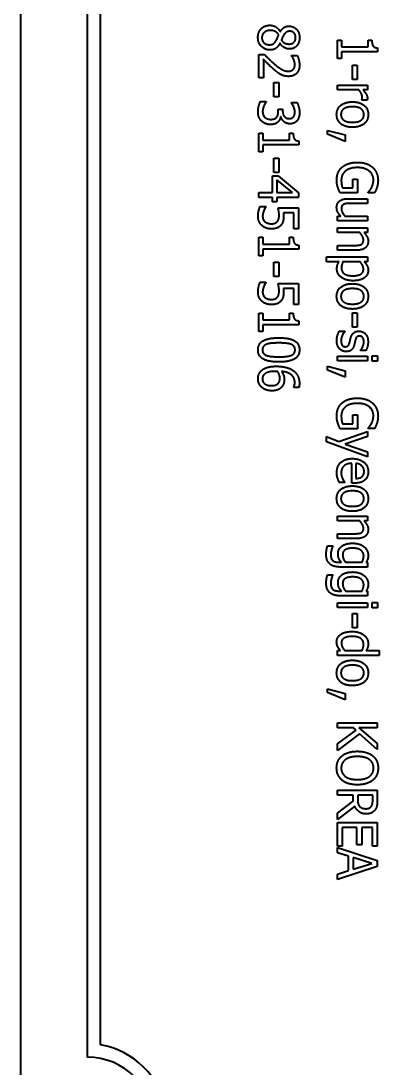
# Model space of a CAD drawing. Header units: millimetres. Extents: x 0 to 1682, y 0 to 1188.
# Drawn here: x 592.8 to 619.8, y 694.8 to 773.7 of the extents above; entities that cross this region are included whole.
import ezdxf

# ---------------------------------------------------------------- set-up
doc = ezdxf.new("R2010")
doc.units = ezdxf.units.MM
doc.header["$LTSCALE"] = 2
doc.layers.add('가시적인 것(ISO)', color=3, linetype='Continuous', lineweight=40)

msp = doc.modelspace()

# ---------------------------------------------------------------- linework, layer by layer
at = {"layer": '가시적인 것(ISO)'}
for p, q in [((592.821, 685.617), (592.821, 845.617)), ((597.821, 835.617), (597.821, 695.617)), ((598.821, 696.534), (598.821, 834.701)), ((612.355, 772.844), (612.367, 772.844)), ((616.68, 770.819), (616.68, 772.21)), ((616.68, 772.21), (616.986, 772.21)), ((616.986, 772.21), (616.986, 771.692)), ((618.997, 771.692), (618.997, 772.21)), ((618.997, 772.21), (619.271, 772.21)), ((612.35, 771.974), (612.338, 771.974)), ((616.986, 771.692), (618.997, 771.692)), ((619.69, 771.325), (616.986, 771.325)), ((616.986, 771.325), (616.986, 770.819)), ((619.69, 771.622), (619.69, 771.325)), ((610.753, 769.358), (610.753, 771.118)), ((610.753, 771.118), (611.179, 771.118)), ((611.101, 770.761), (611.101, 769.358)), ((613.209, 771.038), (613.209, 771.06)), ((613.209, 771.06), (613.636, 771.06)), ((616.986, 770.819), (616.68, 770.819)), ((617.81, 769.249), (617.81, 770.328)), ((617.81, 770.328), (618.175, 770.328)), ((618.175, 770.328), (618.175, 769.249)), ((611.101, 769.358), (610.753, 769.358)), ((611.884, 767.936), (611.884, 769.015)), ((611.884, 769.015), (612.248, 769.015)), ((612.248, 769.015), (612.248, 767.936)), ((618.175, 769.249), (617.81, 769.249)), ((616.68, 768.459), (616.68, 768.818)), ((616.68, 768.818), (618.931, 768.818)), ((618.277, 768.459), (616.68, 768.459)), ((618.931, 768.459), (618.596, 768.459)), ((618.931, 768.818), (618.931, 768.459)), ((610.875, 767.581), (611.3, 767.581)), ((611.3, 767.581), (611.3, 767.554)), ((612.248, 767.936), (611.884, 767.936)), ((613.206, 767.481), (613.206, 767.503)), ((613.206, 767.503), (613.632, 767.503)), ((618.525, 767.686), (618.525, 767.705)), ((618.919, 767.686), (618.525, 767.686)), ((612.214, 766.837), (612.214, 767)), ((612.214, 767), (612.547, 767)), ((612.547, 767), (612.547, 766.874)), ((612.421, 766.431), (612.392, 766.431)), ((610.753, 763.805), (610.753, 765.196)), ((610.753, 765.196), (611.059, 765.196)), ((611.059, 765.196), (611.059, 764.678)), ((613.07, 764.678), (613.07, 765.196)), ((613.07, 765.196), (613.345, 765.196)), ((615.933, 765.118), (615.933, 765.398)), ((615.933, 765.398), (617.254, 765.062)), ((617.254, 764.583), (615.933, 765.118)), ((617.254, 765.062), (617.254, 764.583)), ((611.059, 764.678), (613.07, 764.678)), ((613.763, 764.311), (611.059, 764.311)), ((611.059, 764.311), (611.059, 763.805)), ((613.763, 764.608), (613.763, 764.311)), ((611.059, 763.805), (610.753, 763.805)), ((611.884, 762.235), (611.884, 763.314)), ((611.884, 763.314), (612.248, 763.314)), ((612.248, 763.314), (612.248, 762.235)), ((611.784, 760.73), (611.784, 761.989)), ((611.784, 761.989), (612.207, 761.989)), ((612.248, 762.235), (611.884, 762.235)), ((612.207, 761.989), (613.753, 760.716)), ((612.107, 761.69), (612.107, 760.73)), ((613.279, 760.73), (612.107, 761.69)), ((617.064, 761.073), (617.839, 761.073)), ((617.839, 761.073), (617.839, 761.732)), ((617.839, 761.732), (618.19, 761.732)), ((618.19, 761.732), (618.19, 760.699)), ((610.753, 760.363), (610.753, 760.73)), ((610.753, 760.73), (611.784, 760.73)), ((611.784, 760.363), (610.753, 760.363)), ((611.784, 760.025), (611.784, 760.363)), ((612.107, 760.73), (613.279, 760.73)), ((613.753, 760.363), (612.107, 760.363)), ((612.107, 760.363), (612.107, 760.025)), ((613.753, 760.716), (613.753, 760.363)), ((618.19, 760.699), (616.879, 760.699)), ((617.47, 760.266), (618.931, 760.266)), ((618.931, 760.266), (618.931, 759.906)), ((618.994, 760.711), (618.994, 760.742)), ((619.476, 760.711), (618.994, 760.711)), ((610.86, 759.687), (611.286, 759.687)), ((611.286, 759.687), (611.286, 759.66)), ((612.107, 760.025), (611.784, 760.025)), ((612.207, 759.57), (613.753, 759.57)), ((613.753, 759.57), (613.753, 758.007)), ((618.931, 759.906), (617.647, 759.906)), ((613.401, 759.203), (612.601, 759.203)), ((613.401, 758.007), (613.401, 759.203)), ((616.68, 758.586), (616.68, 758.946)), ((616.68, 758.946), (616.928, 758.946)), ((617.249, 758.946), (618.931, 758.946)), ((618.931, 758.946), (618.931, 758.586)), ((613.753, 758.007), (613.401, 758.007)), ((618.931, 758.586), (616.68, 758.586)), ((616.68, 758.066), (618.931, 758.066)), ((616.68, 757.706), (616.68, 758.066)), ((618.931, 758.066), (618.931, 757.706)), ((610.753, 755.965), (610.753, 757.356)), ((610.753, 757.356), (611.059, 757.356)), ((611.059, 757.356), (611.059, 756.838)), ((613.07, 756.838), (613.07, 757.356)), ((613.07, 757.356), (613.345, 757.356)), ((618.362, 757.706), (616.68, 757.706)), ((618.931, 757.706), (618.681, 757.706)), ((611.059, 756.838), (613.07, 756.838)), ((613.763, 756.471), (611.059, 756.471)), ((611.059, 756.471), (611.059, 755.965)), ((613.763, 756.767), (613.763, 756.471)), ((616.68, 756.386), (616.68, 756.746)), ((616.68, 756.746), (617.963, 756.746)), ((618.141, 756.386), (616.68, 756.386)), ((611.059, 755.965), (610.753, 755.965)), ((615.851, 755.52), (615.851, 755.88)), ((615.851, 755.88), (618.931, 755.88)), ((616.794, 755.52), (615.851, 755.52)), ((618.379, 755.52), (617.1, 755.52)), ((618.931, 755.52), (618.695, 755.52)), ((618.931, 755.88), (618.931, 755.52)), ((611.884, 754.395), (611.884, 755.474)), ((611.884, 755.474), (612.248, 755.474)), ((612.248, 755.474), (612.248, 754.395)), ((610.86, 753.986), (611.286, 753.986)), ((611.286, 753.986), (611.286, 753.959)), ((612.248, 754.395), (611.884, 754.395)), ((612.207, 753.87), (613.753, 753.87)), ((613.401, 753.502), (612.601, 753.502)), ((613.401, 752.306), (613.401, 753.502)), ((613.753, 753.87), (613.753, 752.306)), ((610.753, 750.264), (610.753, 751.655)), ((610.753, 751.655), (611.059, 751.655)), ((611.059, 751.655), (611.059, 751.137)), ((613.07, 751.137), (613.07, 751.655)), ((613.07, 751.655), (613.345, 751.655)), ((613.753, 752.306), (613.401, 752.306)), ((617.81, 750.595), (617.81, 751.674)), ((617.81, 751.674), (618.175, 751.674)), ((618.175, 751.674), (618.175, 750.595)), ((611.059, 751.137), (613.07, 751.137)), ((613.763, 750.77), (611.059, 750.77)), ((611.059, 750.77), (611.059, 750.264)), ((613.763, 751.066), (613.763, 750.77)), ((611.059, 750.264), (610.753, 750.264)), ((616.816, 750.296), (617.241, 750.296)), ((617.241, 750.296), (617.241, 750.276)), ((618.175, 750.595), (617.81, 750.595)), ((616.68, 748.049), (616.68, 748.409)), ((616.68, 748.409), (618.931, 748.409)), ((618.416, 748.83), (618.416, 748.849)), ((618.822, 748.83), (618.416, 748.83)), ((618.931, 748.409), (618.931, 748.049)), ((619.305, 748.023), (619.305, 748.431)), ((619.305, 748.431), (619.699, 748.431)), ((619.699, 748.431), (619.699, 748.023)), ((615.933, 747.361), (615.933, 747.641)), ((615.933, 747.641), (617.254, 747.305)), ((618.931, 748.049), (616.68, 748.049)), ((619.699, 748.023), (619.305, 748.023)), ((617.254, 746.827), (615.933, 747.361)), ((617.254, 747.305), (617.254, 746.827)), ((613.381, 746.044), (613.381, 746.061)), ((613.768, 746.044), (613.381, 746.044)), ((617.839, 743.316), (617.839, 743.975)), ((617.839, 743.975), (618.19, 743.975)), ((618.19, 743.975), (618.19, 742.942)), ((618.19, 742.942), (616.879, 742.942)), ((617.064, 743.316), (617.839, 743.316)), ((618.994, 742.954), (618.994, 742.985)), ((619.476, 742.954), (618.994, 742.954)), ((615.851, 741.964), (615.851, 742.348)), ((615.851, 742.348), (616.792, 741.967)), ((616.792, 741.967), (618.931, 742.742)), ((618.931, 742.353), (617.266, 741.772)), ((618.931, 742.742), (618.931, 742.353)), ((618.931, 740.814), (615.851, 741.964)), ((617.266, 741.772), (618.931, 741.191)), ((618.931, 741.191), (618.931, 740.814)), ((617.767, 738.843), (617.767, 740.326)), ((618.056, 740.326), (618.056, 739.193)), ((617.232, 738.884), (616.818, 738.884)), ((617.232, 738.906), (617.232, 738.884)), ((617.973, 738.843), (617.767, 738.843)), ((616.68, 736.353), (618.931, 736.353)), ((616.68, 735.993), (616.68, 736.353)), ((618.362, 735.993), (616.68, 735.993)), ((618.931, 735.993), (618.681, 735.993)), ((618.931, 736.353), (618.931, 735.993)), ((616.68, 734.673), (616.68, 735.033)), ((616.68, 735.033), (617.963, 735.033)), ((618.141, 734.673), (616.68, 734.673)), ((615.926, 734.112), (616.32, 734.112)), ((616.32, 734.112), (616.32, 734.092)), ((616.782, 732.882), (616.979, 732.882)), ((617.29, 732.882), (618.527, 732.882)), ((618.836, 732.882), (618.931, 732.86)), ((618.931, 732.86), (618.931, 732.522)), ((615.926, 731.946), (616.32, 731.946)), ((616.32, 731.946), (616.32, 731.926)), ((618.931, 732.522), (616.938, 732.522)), ((616.782, 730.716), (616.979, 730.716)), ((618.931, 730.356), (616.938, 730.356)), ((617.29, 730.716), (618.527, 730.716)), ((618.836, 730.716), (618.931, 730.694)), ((618.931, 730.694), (618.931, 730.356)), ((616.68, 729.468), (616.68, 729.828)), ((616.68, 729.828), (618.931, 729.828)), ((618.931, 729.828), (618.931, 729.468)), ((619.305, 729.442), (619.305, 729.85)), ((619.305, 729.85), (619.699, 729.85)), ((619.699, 729.85), (619.699, 729.442)), ((618.931, 729.468), (616.68, 729.468)), ((617.81, 727.949), (617.81, 729.028)), ((617.81, 729.028), (618.175, 729.028)), ((618.175, 729.028), (618.175, 727.949)), ((619.699, 729.442), (619.305, 729.442)), ((618.175, 727.949), (617.81, 727.949)), ((616.68, 725.873), (616.68, 726.233)), ((616.68, 726.233), (616.908, 726.233)), ((619.814, 725.873), (616.68, 725.873)), ((617.227, 726.233), (618.527, 726.233)), ((618.841, 726.233), (619.814, 726.233)), ((619.814, 726.233), (619.814, 725.873)), ((615.933, 723.065), (615.933, 723.344)), ((615.933, 723.344), (617.254, 723.009)), ((617.254, 722.53), (615.933, 723.065)), ((617.254, 723.009), (617.254, 722.53)), ((616.68, 720.405), (616.68, 720.784)), ((616.68, 720.784), (619.68, 720.784)), ((617.878, 720.405), (616.68, 720.405)), ((616.68, 719.199), (618.075, 720.237)), ((618.075, 720.237), (617.878, 720.405)), ((618.299, 720.405), (619.68, 719.238)), ((619.68, 720.405), (618.299, 720.405)), ((619.68, 720.784), (619.68, 720.405)), ((618.34, 719.955), (616.68, 718.708)), ((619.68, 718.776), (618.34, 719.955)), ((619.68, 719.238), (619.68, 718.776)), ((616.68, 718.708), (616.68, 719.199)), ((616.68, 715.331), (616.68, 715.711)), ((616.68, 715.711), (619.68, 715.711)), ((617.873, 715.331), (616.68, 715.331)), ((617.873, 714.899), (617.873, 715.331)), ((618.207, 715.331), (618.207, 714.998)), ((619.335, 715.331), (618.207, 715.331)), ((619.335, 714.957), (619.335, 715.331)), ((619.68, 715.711), (619.68, 714.976)), ((616.68, 713.997), (617.873, 714.899)), ((617.985, 714.519), (616.68, 713.506)), ((616.68, 713.506), (616.68, 713.997)), ((616.68, 711.498), (616.68, 713.28)), ((616.68, 713.28), (619.68, 713.28)), ((619.68, 713.28), (619.68, 711.498)), ((618.148, 712.9), (617.035, 712.9)), ((617.035, 712.9), (617.035, 711.498)), ((618.148, 711.592), (618.148, 712.9)), ((619.325, 712.9), (618.503, 712.9)), ((618.503, 712.9), (618.503, 711.592)), ((619.325, 711.498), (619.325, 712.9)), ((617.035, 711.498), (616.68, 711.498)), ((616.68, 711.006), (616.68, 711.391)), ((616.68, 711.391), (619.68, 710.43)), ((618.503, 711.592), (618.148, 711.592)), ((619.68, 711.498), (619.325, 711.498)), ((617.519, 710.749), (616.68, 711.006)), ((617.519, 709.66), (617.519, 710.749)), ((619.271, 710.207), (617.859, 710.644)), ((617.859, 710.644), (617.859, 709.767)), ((619.68, 709.961), (616.68, 709.001)), ((617.859, 709.767), (619.271, 710.207)), ((619.68, 710.43), (619.68, 709.961)), ((616.68, 709.402), (617.519, 709.66)), ((616.68, 709.001), (616.68, 709.402))]:
    msp.add_line(p, q, dxfattribs=at)
for radius, start, end in [(6, 9.59407, 80.40593), (5, 0, 90)]:
    msp.add_arc((597.821, 690.617), radius, start, end, dxfattribs=at)
for points in [[(610.685, 772.397), (610.685, 772.609), (610.819, 772.959), (610.943, 773.08)], [(610.943, 773.08), (611.064, 773.202), (611.395, 773.326), (611.582, 773.326)], [(611.611, 772.942), (611.339, 772.942), (610.984, 772.628), (610.984, 772.392)], [(611.582, 773.326), (611.825, 773.326), (612.234, 773.078), (612.355, 772.844)], [(612.253, 772.613), (612.144, 772.774), (611.818, 772.942), (611.611, 772.942)], [(612.367, 772.844), (612.496, 773.053), (612.803, 773.258), (613.031, 773.258)], [(613.077, 772.876), (612.929, 772.876), (612.722, 772.74), (612.64, 772.604)], [(613.031, 773.258), (613.369, 773.258), (613.821, 772.771), (613.821, 772.397)], [(613.525, 772.399), (613.525, 772.609), (613.284, 772.876), (613.077, 772.876)], [(611.589, 771.468), (611.205, 771.468), (610.685, 771.998), (610.685, 772.397)], [(610.984, 772.392), (610.984, 772.152), (611.288, 771.86), (611.551, 771.86)], [(611.551, 771.86), (611.735, 771.86), (611.954, 771.998), (612.066, 772.195)], [(612.066, 772.195), (612.105, 772.261), (612.195, 772.477), (612.253, 772.613)], [(612.64, 772.604), (612.606, 772.545), (612.487, 772.3), (612.453, 772.2)], [(612.453, 772.2), (612.586, 772.032), (612.871, 771.913), (613.053, 771.913)], [(613.053, 771.913), (613.255, 771.913), (613.525, 772.171), (613.525, 772.399)], [(613.821, 772.397), (613.821, 772.008), (613.393, 771.539), (613.058, 771.539)], [(619.271, 772.21), (619.271, 771.916), (619.446, 771.639), (619.69, 771.622)], [(612.338, 771.974), (612.217, 771.726), (611.867, 771.468), (611.589, 771.468)], [(613.058, 771.539), (612.856, 771.539), (612.462, 771.763), (612.35, 771.974)], [(611.879, 770.005), (611.672, 770.185), (611.23, 770.627), (611.101, 770.761)], [(611.179, 771.118), (611.366, 770.929), (611.713, 770.591), (611.901, 770.43)], [(613.374, 770.763), (613.34, 770.844), (613.243, 770.992), (613.209, 771.038)], [(613.469, 770.355), (613.469, 770.457), (613.415, 770.666), (613.374, 770.763)], [(613.636, 771.06), (613.697, 770.941), (613.816, 770.518), (613.816, 770.328)], [(612.392, 769.626), (612.26, 769.696), (612.003, 769.895), (611.879, 770.005)], [(611.901, 770.43), (612.277, 770.105), (612.73, 769.866), (612.97, 769.866)], [(612.97, 769.866), (613.097, 769.866), (613.286, 769.942), (613.347, 770.007)], [(613.816, 770.328), (613.816, 769.929), (613.371, 769.477), (612.992, 769.477)], [(613.347, 770.007), (613.408, 770.073), (613.469, 770.25), (613.469, 770.355)], [(612.992, 769.477), (612.815, 769.477), (612.518, 769.555), (612.392, 769.626)], [(618.542, 767.897), (618.542, 768.043), (618.408, 768.33), (618.277, 768.459)], [(618.596, 768.459), (618.78, 768.262), (618.931, 767.968), (618.931, 767.831)], [(610.69, 766.803), (610.69, 767.017), (610.799, 767.438), (610.875, 767.581)], [(611.3, 767.554), (611.208, 767.433), (611.038, 767.029), (611.038, 766.825)], [(613.374, 767.199), (613.333, 767.292), (613.245, 767.428), (613.206, 767.481)], [(613.632, 767.503), (613.702, 767.379), (613.816, 766.951), (613.816, 766.759)], [(616.617, 766.601), (616.617, 767.046), (617.256, 767.557), (617.805, 767.557)], [(617.805, 767.557), (618.369, 767.557), (618.994, 767.032), (618.994, 766.601)], [(618.525, 767.705), (618.537, 767.744), (618.542, 767.834), (618.542, 767.897)], [(618.931, 767.831), (618.931, 767.776), (618.926, 767.72), (618.919, 767.686)], [(610.967, 766.103), (610.831, 766.227), (610.69, 766.579), (610.69, 766.803)], [(611.038, 766.825), (611.038, 766.708), (611.115, 766.475), (611.205, 766.395)], [(612.107, 766.409), (612.168, 766.489), (612.214, 766.708), (612.214, 766.837)], [(612.547, 766.874), (612.547, 766.616), (612.805, 766.295), (613.051, 766.295)], [(613.469, 766.791), (613.469, 766.895), (613.415, 767.1), (613.374, 767.199)], [(613.376, 766.443), (613.427, 766.516), (613.469, 766.691), (613.469, 766.791)], [(613.816, 766.759), (613.816, 766.565), (613.734, 766.278), (613.646, 766.161)], [(617.805, 765.648), (617.237, 765.648), (616.617, 766.169), (616.617, 766.601)], [(617.805, 767.185), (617.38, 767.185), (616.942, 766.881), (616.942, 766.601)], [(616.942, 766.601), (616.942, 766.324), (617.373, 766.02), (617.805, 766.02)], [(618.668, 766.601), (618.668, 766.881), (618.243, 767.185), (617.805, 767.185)], [(618.994, 766.601), (618.994, 766.169), (618.372, 765.648), (617.805, 765.648)], [(617.805, 766.02), (618.243, 766.02), (618.668, 766.322), (618.668, 766.601)], [(611.643, 765.85), (611.441, 765.85), (611.098, 765.981), (610.967, 766.103)], [(611.205, 766.395), (611.295, 766.319), (611.509, 766.239), (611.672, 766.239)], [(612.197, 766.049), (612.112, 765.962), (611.84, 765.85), (611.643, 765.85)], [(611.672, 766.239), (611.835, 766.239), (612.047, 766.329), (612.107, 766.409)], [(612.392, 766.431), (612.372, 766.341), (612.285, 766.137), (612.197, 766.049)], [(613.092, 765.906), (612.844, 765.906), (612.47, 766.215), (612.421, 766.431)], [(613.051, 766.295), (613.165, 766.295), (613.328, 766.38), (613.376, 766.443)], [(613.646, 766.161), (613.551, 766.035), (613.277, 765.906), (613.092, 765.906)], [(613.345, 765.196), (613.345, 764.902), (613.52, 764.625), (613.763, 764.608)], [(616.621, 761.647), (616.621, 761.948), (616.816, 762.449), (617.013, 762.629)], [(617.013, 762.629), (617.212, 762.809), (617.801, 763.001), (618.182, 763.001)], [(618.194, 762.607), (617.893, 762.607), (617.441, 762.473), (617.285, 762.347)], [(618.182, 763.001), (618.544, 763.001), (619.118, 762.809), (619.322, 762.629)], [(619.388, 761.688), (619.388, 762.099), (618.737, 762.607), (618.194, 762.607)], [(619.322, 762.629), (619.519, 762.454), (619.733, 761.946), (619.733, 761.642)], [(617.285, 762.347), (617.13, 762.223), (616.967, 761.878), (616.967, 761.661)], [(616.709, 761.119), (616.665, 761.26), (616.621, 761.486), (616.621, 761.647)], [(616.879, 760.699), (616.845, 760.771), (616.741, 761.015), (616.709, 761.119)], [(616.967, 761.661), (616.967, 761.501), (617.015, 761.182), (617.064, 761.073)], [(618.994, 760.742), (619.06, 760.813), (619.179, 760.966), (619.247, 761.102)], [(619.247, 761.102), (619.308, 761.219), (619.388, 761.515), (619.388, 761.688)], [(619.651, 761.114), (619.621, 761.019), (619.514, 760.784), (619.476, 760.711)], [(619.733, 761.642), (619.733, 761.498), (619.69, 761.236), (619.651, 761.114)], [(616.818, 760.074), (616.923, 760.164), (617.241, 760.266), (617.47, 760.266)], [(610.69, 758.941), (610.69, 759.145), (610.785, 759.541), (610.86, 759.687)], [(611.286, 759.66), (611.252, 759.617), (611.164, 759.451), (611.125, 759.352)], [(612.28, 759.009), (612.28, 759.162), (612.229, 759.476), (612.207, 759.57)], [(616.617, 759.595), (616.617, 759.733), (616.714, 759.981), (616.818, 760.074)], [(616.928, 758.946), (616.775, 759.111), (616.617, 759.41), (616.617, 759.595)], [(617.144, 759.838), (617.057, 759.794), (616.976, 759.641), (616.976, 759.5)], [(616.976, 759.5), (616.976, 759.369), (617.134, 759.07), (617.249, 758.946)], [(617.647, 759.906), (617.467, 759.906), (617.232, 759.882), (617.144, 759.838)], [(610.984, 758.241), (610.848, 758.362), (610.69, 758.72), (610.69, 758.941)], [(611.125, 759.352), (611.084, 759.24), (611.038, 759.053), (611.038, 758.936)], [(611.038, 758.936), (611.038, 758.822), (611.125, 758.603), (611.22, 758.525)], [(612.141, 758.54), (612.217, 758.622), (612.28, 758.861), (612.28, 759.009)], [(612.618, 758.946), (612.618, 758.727), (612.542, 758.423), (612.431, 758.284)], [(612.601, 759.203), (612.611, 759.135), (612.618, 758.999), (612.618, 758.946)], [(611.706, 757.99), (611.49, 757.99), (611.12, 758.122), (610.984, 758.241)], [(611.22, 758.525), (611.31, 758.455), (611.548, 758.379), (611.709, 758.379)], [(612.431, 758.284), (612.319, 758.141), (611.978, 757.99), (611.706, 757.99)], [(611.709, 758.379), (611.869, 758.379), (612.073, 758.462), (612.141, 758.54)], [(613.345, 757.356), (613.345, 757.062), (613.52, 756.784), (613.763, 756.767)], [(618.634, 757.152), (618.634, 757.285), (618.484, 757.57), (618.362, 757.706)], [(618.467, 756.814), (618.552, 756.857), (618.634, 757.015), (618.634, 757.152)], [(618.681, 757.706), (618.834, 757.545), (618.994, 757.232), (618.994, 757.057)], [(617.963, 756.746), (618.119, 756.746), (618.386, 756.775), (618.467, 756.814)], [(618.994, 757.057), (618.994, 756.741), (618.557, 756.386), (618.141, 756.386)], [(616.636, 754.988), (616.636, 755.146), (616.714, 755.391), (616.794, 755.52)], [(617.1, 755.52), (617.03, 755.379), (616.976, 755.177), (616.976, 755.049)], [(618.634, 754.954), (618.634, 755.107), (618.491, 755.391), (618.379, 755.52)], [(618.695, 755.52), (618.824, 755.387), (618.994, 755.058), (618.994, 754.866)], [(617.866, 754.086), (617.302, 754.086), (616.636, 754.596), (616.636, 754.988)], [(616.976, 755.049), (616.976, 754.769), (617.409, 754.458), (617.822, 754.458)], [(617.822, 754.458), (618.209, 754.458), (618.634, 754.691), (618.634, 754.954)], [(618.994, 754.866), (618.994, 754.497), (618.382, 754.086), (617.866, 754.086)], [(610.69, 753.24), (610.69, 753.444), (610.785, 753.84), (610.86, 753.986)], [(611.286, 753.959), (611.252, 753.916), (611.164, 753.75), (611.125, 753.651)], [(610.984, 752.54), (610.848, 752.661), (610.69, 753.019), (610.69, 753.24)], [(611.125, 753.651), (611.084, 753.539), (611.038, 753.352), (611.038, 753.235)], [(611.038, 753.235), (611.038, 753.121), (611.125, 752.902), (611.22, 752.824)], [(612.141, 752.839), (612.217, 752.921), (612.28, 753.16), (612.28, 753.308)], [(612.28, 753.308), (612.28, 753.461), (612.229, 753.775), (612.207, 753.87)], [(612.618, 753.245), (612.618, 753.026), (612.542, 752.722), (612.431, 752.583)], [(612.601, 753.502), (612.611, 753.434), (612.618, 753.298), (612.618, 753.245)], [(616.617, 752.909), (616.617, 753.354), (617.256, 753.865), (617.805, 753.865)], [(617.805, 753.493), (617.38, 753.493), (616.942, 753.189), (616.942, 752.909)], [(617.805, 753.865), (618.369, 753.865), (618.994, 753.34), (618.994, 752.909)], [(618.668, 752.909), (618.668, 753.189), (618.243, 753.493), (617.805, 753.493)], [(611.706, 752.289), (611.49, 752.289), (611.12, 752.421), (610.984, 752.54)], [(611.22, 752.824), (611.31, 752.754), (611.548, 752.678), (611.709, 752.678)], [(612.431, 752.583), (612.319, 752.44), (611.978, 752.289), (611.706, 752.289)], [(611.709, 752.678), (611.869, 752.678), (612.073, 752.761), (612.141, 752.839)], [(617.805, 751.956), (617.237, 751.956), (616.617, 752.476), (616.617, 752.909)], [(616.942, 752.909), (616.942, 752.632), (617.373, 752.328), (617.805, 752.328)], [(618.994, 752.909), (618.994, 752.476), (618.372, 751.956), (617.805, 751.956)], [(617.805, 752.328), (618.243, 752.328), (618.668, 752.63), (618.668, 752.909)], [(613.345, 751.655), (613.345, 751.361), (613.52, 751.083), (613.763, 751.066)], [(616.626, 749.586), (616.626, 749.8), (616.748, 750.174), (616.816, 750.296)], [(617.059, 750.004), (617.013, 749.912), (616.945, 749.693), (616.945, 749.574)], [(617.241, 750.276), (617.203, 750.23), (617.11, 750.106), (617.059, 750.004)], [(617.689, 749.819), (617.764, 750.065), (618.075, 750.286), (618.299, 750.286)], [(618.299, 750.286), (618.603, 750.286), (618.985, 749.851), (618.985, 749.489)], [(610.69, 748.876), (610.69, 749.348), (611.461, 749.788), (612.251, 749.788)], [(611.346, 749.301), (611.191, 749.246), (611.023, 749.041), (611.023, 748.876)], [(612.251, 749.399), (611.935, 749.399), (611.512, 749.362), (611.346, 749.301)], [(612.251, 749.788), (613.063, 749.788), (613.814, 749.343), (613.814, 748.876)], [(613.165, 749.299), (613.012, 749.357), (612.545, 749.399), (612.251, 749.399)], [(613.481, 748.876), (613.481, 749.036), (613.323, 749.241), (613.165, 749.299)], [(616.831, 748.966), (616.731, 749.08), (616.626, 749.37), (616.626, 749.586)], [(616.945, 749.574), (616.945, 749.489), (616.989, 749.292), (617.02, 749.246)], [(617.02, 749.246), (617.066, 749.177), (617.171, 749.119), (617.278, 749.119)], [(617.278, 749.119), (617.414, 749.119), (617.55, 749.258), (617.596, 749.435)], [(617.932, 749.229), (617.869, 748.99), (617.579, 748.752), (617.329, 748.752)], [(617.596, 749.435), (617.616, 749.503), (617.662, 749.727), (617.689, 749.819)], [(618.024, 749.613), (618.002, 749.532), (617.959, 749.335), (617.932, 749.229)], [(618.35, 749.919), (618.207, 749.919), (618.068, 749.773), (618.024, 749.613)], [(618.666, 749.496), (618.666, 749.673), (618.508, 749.919), (618.35, 749.919)], [(618.416, 748.849), (618.532, 748.985), (618.666, 749.326), (618.666, 749.496)], [(618.985, 749.489), (618.985, 749.311), (618.892, 748.951), (618.822, 748.83)], [(612.253, 747.967), (611.446, 747.967), (610.69, 748.412), (610.69, 748.876)], [(611.023, 748.876), (611.023, 748.718), (611.181, 748.514), (611.339, 748.458)], [(611.339, 748.458), (611.487, 748.402), (611.944, 748.356), (612.253, 748.356)], [(613.814, 748.876), (613.814, 748.407), (613.036, 747.967), (612.253, 747.967)], [(612.253, 748.356), (612.562, 748.356), (613.017, 748.402), (613.17, 748.458)], [(613.17, 748.458), (613.323, 748.516), (613.481, 748.716), (613.481, 748.876)], [(617.329, 748.752), (617.183, 748.752), (616.925, 748.861), (616.831, 748.966)], [(610.962, 747.33), (611.125, 747.478), (611.672, 747.643), (612.071, 747.643)], [(612.071, 747.643), (612.462, 747.643), (613.092, 747.49), (613.325, 747.332)], [(610.69, 746.7), (610.69, 746.895), (610.826, 747.208), (610.962, 747.33)], [(611.188, 747.058), (611.094, 746.975), (611.018, 746.8), (611.018, 746.7)], [(611.981, 747.259), (611.67, 747.259), (611.288, 747.143), (611.188, 747.058)], [(612.17, 747.252), (612.127, 747.254), (612.044, 747.259), (611.981, 747.259)], [(612.336, 746.744), (612.336, 746.878), (612.251, 747.13), (612.17, 747.252)], [(613.461, 746.418), (613.461, 746.773), (612.956, 747.211), (612.46, 747.252)], [(612.46, 747.252), (612.559, 747.116), (612.669, 746.829), (612.669, 746.659)], [(613.325, 747.332), (613.554, 747.177), (613.809, 746.688), (613.809, 746.367)], [(610.972, 746.063), (610.833, 746.192), (610.69, 746.508), (610.69, 746.7)], [(611.726, 745.796), (611.495, 745.796), (611.103, 745.942), (610.972, 746.063)], [(611.018, 746.7), (611.018, 746.469), (611.363, 746.185), (611.709, 746.185)], [(611.709, 746.185), (611.893, 746.185), (612.144, 746.277), (612.231, 746.379)], [(612.491, 746.105), (612.367, 745.949), (611.983, 745.796), (611.726, 745.796)], [(612.231, 746.379), (612.294, 746.455), (612.336, 746.644), (612.336, 746.744)], [(612.669, 746.659), (612.669, 746.491), (612.598, 746.241), (612.491, 746.105)], [(613.381, 746.061), (613.41, 746.112), (613.461, 746.306), (613.461, 746.418)], [(613.809, 746.367), (613.809, 746.272), (613.79, 746.107), (613.768, 746.044)], [(617.013, 744.872), (617.212, 745.052), (617.801, 745.244), (618.182, 745.244)], [(618.182, 745.244), (618.544, 745.244), (619.118, 745.052), (619.322, 744.872)], [(616.621, 743.89), (616.621, 744.191), (616.816, 744.692), (617.013, 744.872)], [(617.285, 744.59), (617.13, 744.466), (616.967, 744.121), (616.967, 743.904)], [(618.194, 744.85), (617.893, 744.85), (617.441, 744.716), (617.285, 744.59)], [(619.388, 743.931), (619.388, 744.342), (618.737, 744.85), (618.194, 744.85)], [(619.322, 744.872), (619.519, 744.697), (619.733, 744.189), (619.733, 743.885)], [(616.709, 743.362), (616.665, 743.503), (616.621, 743.729), (616.621, 743.89)], [(616.967, 743.904), (616.967, 743.744), (617.015, 743.425), (617.064, 743.316)], [(619.247, 743.345), (619.308, 743.462), (619.388, 743.758), (619.388, 743.931)], [(619.733, 743.885), (619.733, 743.741), (619.69, 743.479), (619.651, 743.357)], [(616.879, 742.942), (616.845, 743.015), (616.741, 743.258), (616.709, 743.362)], [(618.994, 742.985), (619.06, 743.056), (619.179, 743.209), (619.247, 743.345)], [(619.651, 743.357), (619.621, 743.263), (619.514, 743.027), (619.476, 742.954)], [(616.629, 739.616), (616.629, 740.126), (617.234, 740.69), (617.793, 740.69)], [(617.793, 740.69), (618.343, 740.69), (618.994, 740.143), (618.994, 739.701)], [(617.767, 740.326), (617.375, 740.326), (616.959, 739.951), (616.959, 739.618)], [(618.506, 740.148), (618.416, 740.231), (618.199, 740.314), (618.056, 740.326)], [(618.683, 739.723), (618.683, 739.866), (618.593, 740.068), (618.506, 740.148)], [(618.508, 739.314), (618.593, 739.378), (618.683, 739.577), (618.683, 739.723)], [(616.692, 739.21), (616.66, 739.314), (616.629, 739.485), (616.629, 739.616)], [(616.818, 738.884), (616.792, 738.947), (616.714, 739.135), (616.692, 739.21)], [(616.959, 739.618), (616.959, 739.502), (617.015, 739.273), (617.059, 739.181)], [(617.059, 739.181), (617.108, 739.083), (617.193, 738.95), (617.232, 738.906)], [(618.744, 739.081), (618.615, 738.964), (618.243, 738.843), (617.973, 738.843)], [(618.056, 739.193), (618.209, 739.198), (618.433, 739.258), (618.508, 739.314)], [(618.994, 739.701), (618.994, 739.502), (618.873, 739.195), (618.744, 739.081)], [(616.617, 737.676), (616.617, 738.121), (617.256, 738.631), (617.805, 738.631)], [(617.805, 738.259), (617.38, 738.259), (616.942, 737.955), (616.942, 737.676)], [(617.805, 738.631), (618.369, 738.631), (618.994, 738.106), (618.994, 737.676)], [(618.668, 737.676), (618.668, 737.955), (618.243, 738.259), (617.805, 738.259)], [(617.805, 736.723), (617.237, 736.723), (616.617, 737.243), (616.617, 737.676)], [(616.942, 737.676), (616.942, 737.399), (617.373, 737.095), (617.805, 737.095)], [(618.994, 737.676), (618.994, 737.243), (618.372, 736.723), (617.805, 736.723)], [(617.805, 737.095), (618.243, 737.095), (618.668, 737.396), (618.668, 737.676)], [(618.634, 735.439), (618.634, 735.573), (618.484, 735.857), (618.362, 735.993)], [(618.681, 735.993), (618.834, 735.833), (618.994, 735.519), (618.994, 735.344)], [(617.963, 735.033), (618.119, 735.033), (618.386, 735.062), (618.467, 735.101)], [(618.994, 735.344), (618.994, 735.028), (618.557, 734.673), (618.141, 734.673)], [(618.467, 735.101), (618.552, 735.145), (618.634, 735.303), (618.634, 735.439)], [(616.719, 733.519), (616.719, 733.883), (617.29, 734.316), (617.827, 734.316)], [(617.827, 734.316), (618.107, 734.316), (618.54, 734.168), (618.693, 734.041)], [(615.829, 733.485), (615.829, 733.643), (615.882, 733.971), (615.926, 734.112)], [(616.938, 732.522), (616.364, 732.522), (615.829, 732.996), (615.829, 733.485)], [(616.228, 733.825), (616.201, 733.725), (616.169, 733.555), (616.169, 733.455)], [(616.169, 733.455), (616.169, 733.29), (616.262, 733.059), (616.344, 732.993)], [(616.32, 734.092), (616.303, 734.056), (616.25, 733.915), (616.228, 733.825)], [(616.979, 732.882), (616.845, 733.028), (616.719, 733.307), (616.719, 733.519)], [(617.835, 733.944), (617.46, 733.944), (617.069, 733.706), (617.069, 733.436)], [(617.069, 733.436), (617.069, 733.297), (617.185, 733.001), (617.29, 732.882)], [(618.654, 733.356), (618.654, 733.63), (618.231, 733.944), (617.835, 733.944)], [(618.693, 734.041), (618.836, 733.92), (618.994, 733.589), (618.994, 733.414)], [(618.994, 733.414), (618.994, 733.246), (618.912, 733.003), (618.836, 732.882)], [(616.344, 732.993), (616.427, 732.93), (616.643, 732.882), (616.782, 732.882)], [(618.527, 732.882), (618.596, 733.015), (618.654, 733.244), (618.654, 733.356)], [(615.829, 731.318), (615.829, 731.476), (615.882, 731.805), (615.926, 731.946)], [(616.32, 731.926), (616.303, 731.89), (616.25, 731.749), (616.228, 731.659)], [(616.719, 731.352), (616.719, 731.717), (617.29, 732.15), (617.827, 732.15)], [(617.827, 732.15), (618.107, 732.15), (618.54, 732.002), (618.693, 731.875)], [(618.693, 731.875), (618.836, 731.754), (618.994, 731.423), (618.994, 731.248)], [(616.938, 730.356), (616.364, 730.356), (615.829, 730.83), (615.829, 731.318)], [(616.228, 731.659), (616.201, 731.559), (616.169, 731.389), (616.169, 731.289)], [(616.169, 731.289), (616.169, 731.124), (616.262, 730.893), (616.344, 730.827)], [(616.979, 730.716), (616.845, 730.861), (616.719, 731.141), (616.719, 731.352)], [(617.835, 731.778), (617.46, 731.778), (617.069, 731.54), (617.069, 731.27)], [(617.069, 731.27), (617.069, 731.131), (617.185, 730.835), (617.29, 730.716)], [(618.654, 731.19), (618.654, 731.464), (618.231, 731.778), (617.835, 731.778)], [(618.527, 730.716), (618.596, 730.849), (618.654, 731.078), (618.654, 731.19)], [(618.994, 731.248), (618.994, 731.08), (618.912, 730.837), (618.836, 730.716)], [(616.344, 730.827), (616.427, 730.764), (616.643, 730.716), (616.782, 730.716)], [(616.617, 726.872), (616.617, 727.047), (616.77, 727.344), (616.918, 727.446)], [(616.918, 727.446), (617.066, 727.553), (617.504, 727.667), (617.788, 727.667)], [(617.796, 727.295), (617.397, 727.295), (616.976, 727.054), (616.976, 726.787)], [(617.788, 727.667), (618.085, 727.667), (618.518, 727.521), (618.681, 727.392)], [(618.647, 726.704), (618.647, 726.981), (618.209, 727.295), (617.796, 727.295)], [(618.681, 727.392), (618.826, 727.276), (618.994, 726.945), (618.994, 726.763)], [(616.697, 726.522), (616.658, 726.597), (616.617, 726.763), (616.617, 726.872)], [(616.908, 726.233), (616.835, 726.318), (616.738, 726.439), (616.697, 726.522)], [(616.976, 726.787), (616.976, 726.646), (617.113, 726.359), (617.227, 726.233)], [(618.527, 726.233), (618.596, 726.366), (618.647, 726.58), (618.647, 726.704)], [(618.994, 726.763), (618.994, 726.602), (618.919, 726.364), (618.841, 726.233)], [(616.617, 724.548), (616.617, 724.993), (617.256, 725.503), (617.805, 725.503)], [(617.805, 725.131), (617.38, 725.131), (616.942, 724.827), (616.942, 724.548)], [(617.805, 725.503), (618.369, 725.503), (618.994, 724.978), (618.994, 724.548)], [(618.668, 724.548), (618.668, 724.827), (618.243, 725.131), (617.805, 725.131)], [(617.805, 723.595), (617.237, 723.595), (616.617, 724.115), (616.617, 724.548)], [(616.942, 724.548), (616.942, 724.271), (617.373, 723.967), (617.805, 723.967)], [(618.994, 724.548), (618.994, 724.115), (618.372, 723.595), (617.805, 723.595)], [(617.805, 723.967), (618.243, 723.967), (618.668, 724.268), (618.668, 724.548)], [(617.025, 718.305), (617.224, 718.47), (617.81, 718.645), (618.18, 718.645)], [(618.18, 718.645), (618.557, 718.645), (619.13, 718.468), (619.337, 718.302)], [(616.617, 717.386), (616.617, 717.675), (616.823, 718.137), (617.025, 718.305)], [(618.18, 718.251), (617.589, 718.251), (616.962, 717.78), (616.962, 717.383)], [(619.087, 718.018), (618.933, 718.13), (618.472, 718.251), (618.18, 718.251)], [(619.398, 717.383), (619.398, 717.59), (619.247, 717.899), (619.087, 718.018)], [(619.337, 718.302), (619.536, 718.137), (619.743, 717.673), (619.743, 717.386)], [(617.025, 716.467), (616.816, 716.642), (616.617, 717.106), (616.617, 717.386)], [(616.962, 717.383), (616.962, 716.987), (617.589, 716.518), (618.18, 716.518)], [(619.087, 716.751), (619.242, 716.865), (619.398, 717.184), (619.398, 717.383)], [(619.743, 717.386), (619.743, 717.094), (619.529, 716.627), (619.337, 716.467)], [(618.18, 716.124), (617.815, 716.124), (617.224, 716.299), (617.025, 716.467)], [(618.18, 716.518), (618.476, 716.518), (618.936, 716.639), (619.087, 716.751)], [(619.337, 716.467), (619.138, 716.304), (618.554, 716.124), (618.18, 716.124)], [(618.865, 713.929), (618.537, 713.929), (618.092, 714.245), (617.985, 714.519)], [(618.207, 714.998), (618.207, 714.835), (618.267, 714.575), (618.362, 714.483)], [(618.834, 714.323), (618.965, 714.323), (619.167, 714.41), (619.232, 714.502)], [(619.232, 714.502), (619.288, 714.583), (619.335, 714.797), (619.335, 714.957)], [(619.68, 714.976), (619.68, 714.731), (619.624, 714.4), (619.522, 714.252)], [(618.362, 714.483), (618.445, 714.4), (618.678, 714.323), (618.834, 714.323)], [(619.522, 714.252), (619.42, 714.104), (619.101, 713.929), (618.865, 713.929)]]:
    msp.add_open_spline(points, degree=2, dxfattribs=at)

doc.saveas('drawing.dxf')
